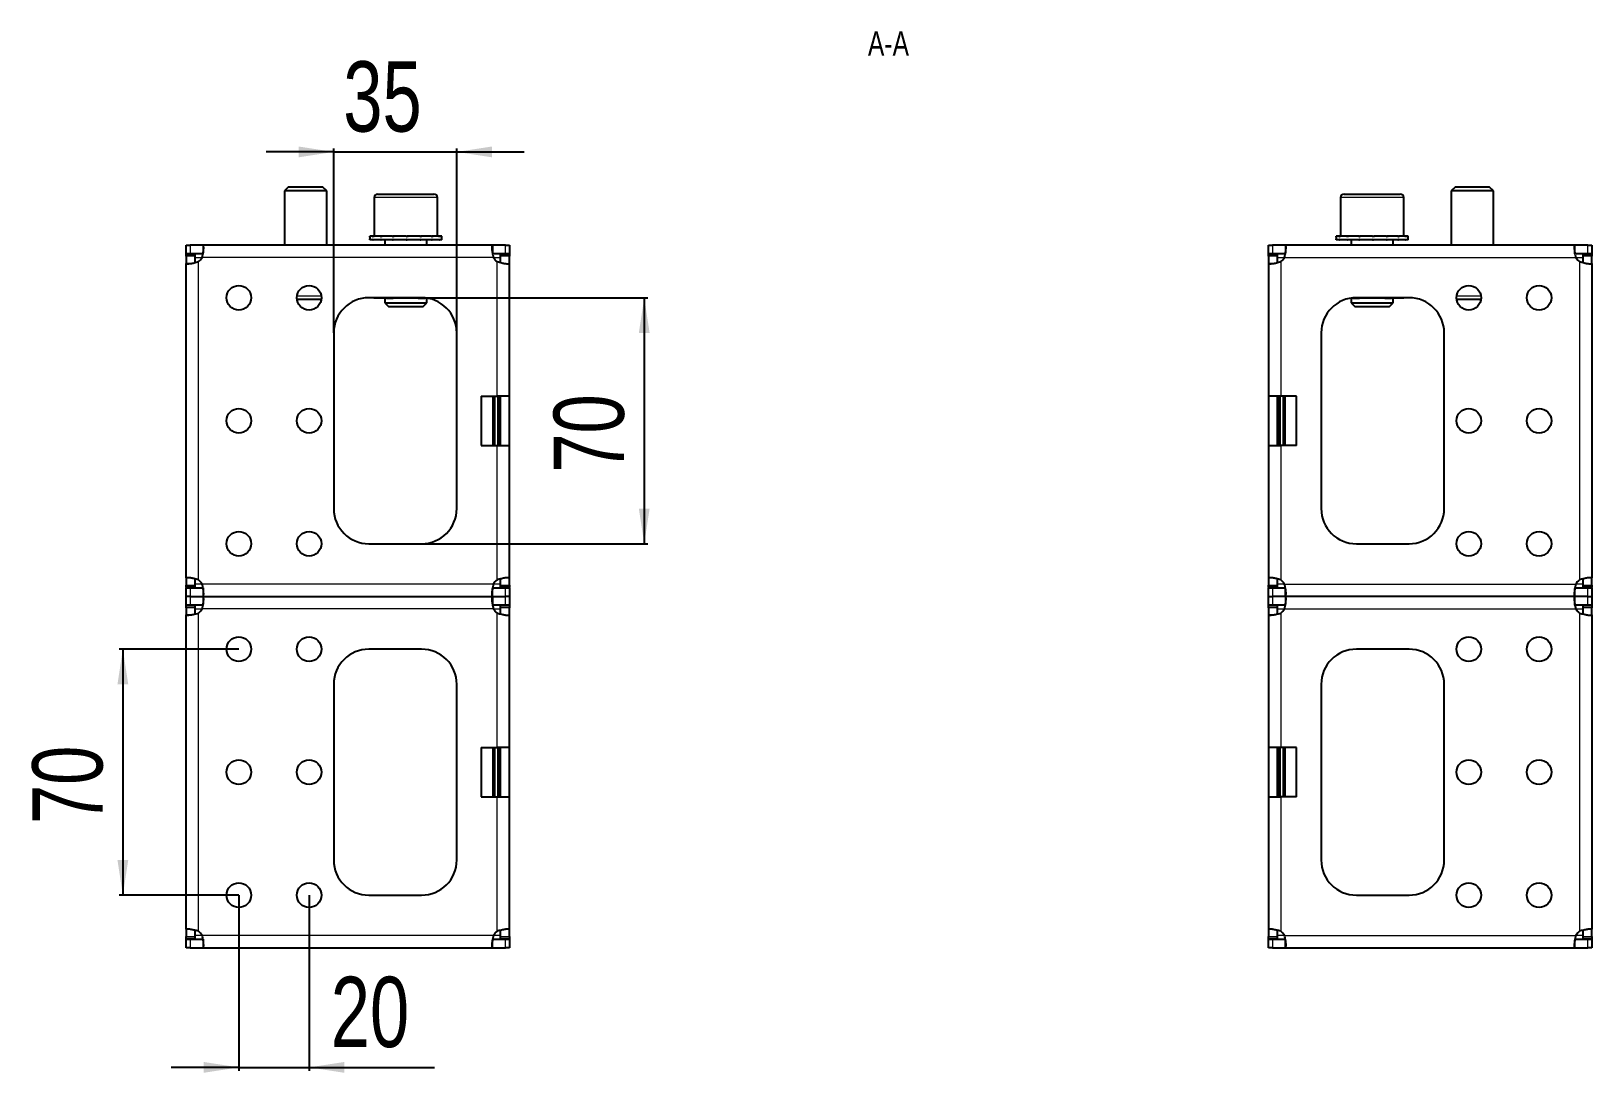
# Model space of a CAD drawing. Header units: millimetres. Extents: x 0 to 1412, y -157 to 592.
# Drawn here: x 967.6 to 1411.7, y 253.8 to 550.2 of the extents above; entities that cross this region are included whole.
import ezdxf

# ---------------------------------------------------------------- set-up
doc = ezdxf.new("R2010")
doc.units = ezdxf.units.MM
doc.layers.add('FORMAT', color=7, linetype='Continuous')
doc.styles.add('SLDTEXTSTYLE0', font='TXT', dxfattribs={"width": 0.75})
doc.dimstyles.new('SLDDIMSTYLE0', dxfattribs={"dimtxt": 20, "dimasz": 10, "dimexe": 0, "dimexo": 0.0625, "dimgap": 5, "dimtad": 2, "dimdec": 1, "dimrnd": 1e-09, "dimzin": 12, "dimdsep": 46, "dimtxsty": 'SLDTEXTSTYLE0', "dimsah": 1, "dimcen": 0.09, "dimadec": 0, "dimazin": 3, "dimtfac": 1, "dimtofl": 0, "dimtmove": 0, "dimatfit": 3, "dimfxl": 0, "dimfrac": 2, "dimtolj": 1, "dimtzin": 12, "dimarcsym": 0})
doc.dimstyles.new('SLDDIMSTYLE1', dxfattribs={"dimtxt": 20, "dimasz": 10, "dimexe": 0, "dimexo": 0.0625, "dimgap": 5, "dimtad": 2, "dimdec": 1, "dimrnd": 1e-09, "dimzin": 12, "dimdsep": 46, "dimtxsty": 'SLDTEXTSTYLE0', "dimsah": 1, "dimcen": 0.09, "dimadec": 0, "dimazin": 3, "dimtfac": 1, "dimtmove": 0, "dimatfit": 0, "dimfxl": 0, "dimfrac": 2, "dimtolj": 1, "dimtzin": 12, "dimarcsym": 0})

# ---------------------------------------------------------------- blocks, each defined once
blk = doc.blocks.new('_D_7')
at = {"layer": 'FORMAT'}
for p, q in [((1078.74, 474.39), (1143.09, 474.39)), ((1142.09, 474.39), (1142.09, 404.39)), ((1078.74, 404.39), (1143.09, 404.39))]:
    blk.add_line(p, q, dxfattribs=at)
for points in [[(1142.09, 474.39), (1140.55, 464.39), (1143.62, 464.39)], [(1142.09, 404.39), (1143.62, 414.39), (1140.55, 414.39)]]:
    blk.add_solid(points, dxfattribs=at)
at = {"layer": 'FORMAT', "insert": (1116.3, 424.61), "char_height": 20, "attachment_point": 1, "rotation": 90, "style": 'SLDTEXTSTYLE0'}
blk.add_mtext('70', dxfattribs=at)
blk = doc.blocks.new('_D_8')
at = {"layer": 'FORMAT'}
for p, q in [((1053.73, 515.89), (1034.5, 515.89)), ((1053.73, 464.4), (1053.73, 516.89)), ((1053.73, 515.89), (1088.73, 515.89)), ((1088.73, 464.4), (1088.73, 516.89)), ((1088.73, 515.89), (1107.96, 515.89))]:
    blk.add_line(p, q, dxfattribs=at)
for points in [[(1053.73, 515.89), (1043.73, 517.43), (1043.73, 514.35)], [(1088.73, 515.89), (1098.73, 514.35), (1098.73, 517.43)]]:
    blk.add_solid(points, dxfattribs=at)
at = {"layer": 'FORMAT', "insert": (1056.45, 541.67), "char_height": 20, "attachment_point": 1, "style": 'SLDTEXTSTYLE0'}
blk.add_mtext('35', dxfattribs=at)
blk = doc.blocks.new('_D_9')
at = {"layer": 'FORMAT'}
for p, q in [((1026.73, 304.38), (1026.73, 254.38)), ((1046.73, 304.38), (1046.73, 254.38)), ((1026.73, 255.38), (1007.5, 255.38)), ((1026.73, 255.38), (1046.73, 255.38)), ((1046.73, 255.38), (1082.45, 255.38))]:
    blk.add_line(p, q, dxfattribs=at)
for points in [[(1026.73, 255.38), (1016.73, 256.92), (1016.73, 253.85)], [(1046.73, 255.38), (1056.73, 253.85), (1056.73, 256.92)]]:
    blk.add_solid(points, dxfattribs=at)
at = {"layer": 'FORMAT', "insert": (1052.89, 281.17), "char_height": 20, "attachment_point": 1, "style": 'SLDTEXTSTYLE0'}
blk.add_mtext('20', dxfattribs=at)
blk = doc.blocks.new('_D_10')
at = {"layer": 'FORMAT'}
for p, q in [((1026.72, 374.39), (992.72, 374.39)), ((993.72, 374.39), (993.72, 304.39)), ((1026.72, 304.39), (992.72, 304.39))]:
    blk.add_line(p, q, dxfattribs=at)
for points in [[(993.72, 374.39), (992.19, 364.39), (995.26, 364.39)], [(993.72, 304.39), (995.26, 314.39), (992.19, 314.39)]]:
    blk.add_solid(points, dxfattribs=at)
at = {"layer": 'FORMAT', "insert": (967.94, 324.61), "char_height": 20, "attachment_point": 1, "rotation": 90, "style": 'SLDTEXTSTYLE0'}
blk.add_mtext('70', dxfattribs=at)

msp = doc.modelspace()

# ---------------------------------------------------------------- linework, layer by layer
at = {"color": 7, "linetype": 'Continuous', "lineweight": 25}
for p, q in [((1040.81, 505.89), (1039.73, 504.82)), ((1039.73, 504.82), (1039.73, 489.39)), ((1051.73, 504.82), (1039.73, 504.82)), ((1050.66, 505.89), (1040.81, 505.89)), ((1051.73, 504.82), (1050.66, 505.89)), ((1051.73, 489.39), (1051.73, 504.82)), ((1065.23, 502.89), (1065.23, 491.89)), ((1066.23, 503.89), (1074.05, 503.89)), ((1074.05, 503.89), (1082.23, 503.89)), ((1083.23, 491.89), (1083.23, 502.89)), ((1340.23, 502.89), (1340.23, 491.89)), ((1341.23, 503.89), (1348.76, 503.89)), ((1348.76, 503.89), (1357.23, 503.89)), ((1358.23, 491.89), (1358.23, 502.89)), ((1372.81, 505.89), (1371.73, 504.82)), ((1371.73, 504.82), (1371.73, 489.39)), ((1383.73, 504.82), (1371.73, 504.82)), ((1382.66, 505.89), (1372.81, 505.89)), ((1383.73, 504.82), (1382.66, 505.89)), ((1383.73, 489.39), (1383.73, 504.82)), ((1011.73, 486.89), (1011.73, 489.39)), ((1011.73, 489.39), (1012.84, 489.39)), ((1016.56, 489.39), (1012.84, 489.39)), ((1098.9, 489.39), (1016.56, 489.39)), ((1016.56, 489.39), (1016.56, 487.18)), ((1063.98, 491.89), (1063.98, 490.89)), ((1063.98, 491.89), (1063.99, 491.89)), ((1063.98, 490.89), (1063.99, 490.89)), ((1063.99, 491.89), (1063.99, 491.64)), ((1064.82, 491.89), (1063.99, 491.89)), ((1063.99, 490.89), (1063.99, 491.14)), ((1064.82, 490.89), (1063.99, 490.89)), ((1064.82, 491.89), (1064.92, 491.89)), ((1064.82, 490.89), (1064.92, 490.89)), ((1064.92, 491.89), (1064.92, 491.64)), ((1067.09, 491.89), (1064.92, 491.89)), ((1064.92, 490.89), (1064.92, 491.14)), ((1067.09, 490.89), (1064.92, 490.89)), ((1067.09, 491.89), (1067.27, 491.89)), ((1067.09, 490.89), (1067.27, 490.89)), ((1067.27, 491.89), (1067.27, 491.64)), ((1070.44, 491.89), (1067.27, 491.89)), ((1067.27, 490.89), (1067.27, 491.14)), ((1070.44, 490.89), (1067.27, 490.89)), ((1068.23, 490.89), (1068.23, 489.39)), ((1070.44, 491.89), (1070.68, 491.89)), ((1070.44, 490.89), (1070.68, 490.89)), ((1070.68, 491.89), (1070.68, 491.64)), ((1074.38, 491.89), (1070.68, 491.89)), ((1070.68, 490.89), (1070.68, 491.14)), ((1074.38, 490.89), (1070.68, 490.89)), ((1074.38, 491.89), (1074.45, 491.89)), ((1074.38, 490.89), (1074.53, 490.89)), ((1074.53, 490.89), (1074.63, 490.89)), ((1074.58, 491.89), (1074.63, 491.89)), ((1074.63, 491.89), (1074.63, 491.64)), ((1078.29, 491.89), (1074.63, 491.89)), ((1074.63, 490.89), (1074.63, 491.14)), ((1078.29, 490.89), (1074.63, 490.89)), ((1078.29, 491.89), (1078.52, 491.89)), ((1078.29, 490.89), (1078.52, 490.89)), ((1078.52, 491.89), (1078.52, 491.64)), ((1081.58, 491.89), (1078.52, 491.89)), ((1078.52, 490.89), (1078.52, 491.14)), ((1081.58, 490.89), (1078.52, 490.89)), ((1080.23, 489.39), (1080.23, 490.89)), ((1081.58, 491.89), (1081.75, 491.89)), ((1081.58, 490.89), (1081.75, 490.89)), ((1081.75, 491.89), (1081.75, 491.64)), ((1083.75, 491.89), (1081.75, 491.89)), ((1081.75, 490.89), (1081.75, 491.14)), ((1083.75, 490.89), (1081.75, 490.89)), ((1083.75, 491.89), (1083.84, 491.89)), ((1083.75, 490.89), (1083.84, 490.89)), ((1083.84, 491.89), (1083.84, 491.64)), ((1084.48, 491.89), (1083.84, 491.89)), ((1083.84, 490.89), (1083.84, 491.14)), ((1084.48, 490.89), (1083.84, 490.89)), ((1084.48, 490.89), (1084.48, 491.89)), ((1098.9, 489.39), (1098.9, 486.89)), ((1102.62, 489.39), (1098.9, 489.39)), ((1102.62, 489.39), (1103.73, 489.39)), ((1103.73, 489.39), (1103.73, 486.89)), ((1319.73, 486.89), (1319.73, 489.39)), ((1319.73, 489.39), (1320.84, 489.39)), ((1324.56, 489.39), (1320.84, 489.39)), ((1324.56, 489.39), (1324.56, 487.18)), ((1406.9, 489.39), (1324.56, 489.39)), ((1338.98, 491.89), (1338.98, 490.89)), ((1338.98, 491.89), (1338.99, 491.89)), ((1338.98, 490.89), (1338.99, 490.89)), ((1338.99, 491.89), (1338.99, 491.64)), ((1339.82, 491.89), (1338.99, 491.89)), ((1338.99, 490.89), (1338.99, 491.14)), ((1339.82, 490.89), (1338.99, 490.89)), ((1339.82, 491.89), (1339.92, 491.89)), ((1339.82, 490.89), (1339.92, 490.89)), ((1339.92, 491.89), (1339.92, 491.64)), ((1342.08, 491.89), (1339.92, 491.89)), ((1339.92, 490.89), (1339.92, 491.14)), ((1342.08, 490.89), (1339.92, 490.89)), ((1342.08, 491.89), (1342.26, 491.89)), ((1342.08, 490.89), (1342.26, 490.89)), ((1342.26, 491.89), (1342.26, 491.64)), ((1345.44, 491.89), (1342.26, 491.89)), ((1342.26, 490.89), (1342.26, 491.14)), ((1345.44, 490.89), (1342.26, 490.89)), ((1343.23, 490.89), (1343.23, 489.39)), ((1345.44, 491.89), (1345.67, 491.89)), ((1345.44, 490.89), (1345.67, 490.89)), ((1345.67, 491.89), (1345.67, 491.64)), ((1349.37, 491.89), (1345.67, 491.89)), ((1345.67, 490.89), (1345.67, 491.14)), ((1349.37, 490.89), (1345.67, 490.89)), ((1349.37, 491.89), (1349.45, 491.89)), ((1349.37, 490.89), (1349.52, 490.89)), ((1349.52, 490.89), (1349.62, 490.89)), ((1349.57, 491.89), (1349.62, 491.89)), ((1349.62, 491.89), (1349.62, 491.64)), ((1353.28, 491.89), (1349.62, 491.89)), ((1349.62, 490.89), (1349.62, 491.14)), ((1353.28, 490.89), (1349.62, 490.89)), ((1353.28, 491.89), (1353.51, 491.89)), ((1353.28, 490.89), (1353.51, 490.89)), ((1353.51, 491.89), (1353.51, 491.64)), ((1356.58, 491.89), (1353.51, 491.89)), ((1353.51, 490.89), (1353.51, 491.14)), ((1356.58, 490.89), (1353.51, 490.89)), ((1355.23, 489.39), (1355.23, 490.89)), ((1356.58, 491.89), (1356.75, 491.89)), ((1356.58, 490.89), (1356.75, 490.89)), ((1356.75, 491.89), (1356.75, 491.64)), ((1358.75, 491.89), (1356.75, 491.89)), ((1356.75, 490.89), (1356.75, 491.14)), ((1358.75, 490.89), (1356.75, 490.89)), ((1358.75, 491.89), (1358.84, 491.89)), ((1358.75, 490.89), (1358.84, 490.89)), ((1358.84, 491.89), (1358.84, 491.64)), ((1359.48, 491.89), (1358.84, 491.89)), ((1358.84, 490.89), (1358.84, 491.14)), ((1359.48, 490.89), (1358.84, 490.89)), ((1359.48, 490.89), (1359.48, 491.89)), ((1406.9, 486.89), (1406.9, 489.39)), ((1410.62, 489.39), (1406.9, 489.39)), ((1410.62, 489.39), (1411.73, 489.39)), ((1411.73, 489.39), (1411.73, 486.89)), ((1012.84, 486.89), (1011.73, 486.89)), ((1011.73, 486.89), (1011.73, 486.79)), ((1011.73, 486.79), (1014.23, 486.79)), ((1011.73, 486.18), (1011.73, 486.79)), ((1011.73, 486.18), (1011.73, 484.12)), ((1011.73, 394.67), (1011.73, 484.12)), ((1011.73, 484.12), (1012.82, 484.12)), ((1016.56, 486.89), (1012.84, 486.89)), ((1014.23, 486.79), (1014.23, 486.18)), ((1014.23, 486.18), (1014.23, 484.36)), ((1102.62, 486.89), (1098.9, 486.89)), ((1101.23, 486.79), (1103.73, 486.79)), ((1101.23, 486.18), (1101.23, 486.79)), ((1101.23, 484.34), (1101.23, 486.18)), ((1103.73, 486.89), (1102.62, 486.89)), ((1103.73, 486.79), (1103.73, 486.89)), ((1103.73, 486.79), (1103.73, 486.18)), ((1103.73, 484.12), (1103.73, 486.18)), ((1103.73, 446.39), (1103.73, 484.12)), ((1320.84, 486.89), (1319.73, 486.89)), ((1319.73, 486.89), (1319.73, 486.79)), ((1319.73, 486.79), (1322.23, 486.79)), ((1319.73, 486.18), (1319.73, 486.79)), ((1319.73, 486.18), (1319.73, 484.12)), ((1319.73, 484.12), (1320.82, 484.12)), ((1319.73, 484.12), (1319.73, 446.39)), ((1324.56, 486.89), (1320.84, 486.89)), ((1322.23, 486.79), (1322.23, 486.18)), ((1322.23, 486.18), (1322.23, 484.36)), ((1410.62, 486.89), (1406.9, 486.89)), ((1409.23, 486.79), (1411.73, 486.79)), ((1409.23, 486.18), (1409.23, 486.79)), ((1409.23, 484.34), (1409.23, 486.18)), ((1411.73, 486.89), (1410.62, 486.89)), ((1411.73, 486.79), (1411.73, 486.89)), ((1411.73, 486.79), (1411.73, 486.18)), ((1411.73, 484.12), (1411.73, 486.18)), ((1411.73, 484.12), (1411.73, 394.67)), ((1050.19, 473.89), (1043.27, 473.89)), ((1078.73, 474.39), (1063.73, 474.39)), ((1065.4, 474.29), (1065.38, 474.29)), ((1065.4, 474.29), (1065.4, 474.29)), ((1065.5, 474.29), (1065.4, 474.29)), ((1065.5, 474.39), (1065.5, 474.29)), ((1068.76, 474.29), (1065.5, 474.29)), ((1068.23, 474.29), (1068.23, 472.97)), ((1068.23, 472.97), (1069.31, 471.89)), ((1068.23, 472.97), (1074.09, 472.97)), ((1068.76, 474.29), (1070.66, 474.29)), ((1069.31, 471.89), (1074.12, 471.89)), ((1071.21, 474.29), (1070.66, 474.29)), ((1077.25, 474.29), (1071.21, 474.29)), ((1074.09, 472.97), (1080.23, 472.97)), ((1074.12, 471.89), (1079.16, 471.89)), ((1077.8, 474.29), (1077.25, 474.29)), ((1077.8, 474.29), (1079.7, 474.29)), ((1079.16, 471.89), (1080.23, 472.97)), ((1080.14, 474.29), (1079.7, 474.29)), ((1080.23, 472.97), (1080.23, 474.28)), ((1343.23, 474.28), (1343.23, 472.97)), ((1343.23, 472.97), (1344.31, 471.89)), ((1343.23, 472.97), (1348.88, 472.97)), ((1343.76, 474.29), (1343.32, 474.29)), ((1343.76, 474.29), (1345.66, 474.29)), ((1344.31, 471.89), (1348.94, 471.89)), ((1359.73, 474.39), (1344.73, 474.39)), ((1346.21, 474.29), (1345.66, 474.29)), ((1352.25, 474.29), (1346.21, 474.29)), ((1348.88, 472.97), (1355.23, 472.97)), ((1348.94, 471.89), (1354.16, 471.89)), ((1352.8, 474.29), (1352.25, 474.29)), ((1352.8, 474.29), (1354.7, 474.29)), ((1354.16, 471.89), (1355.23, 472.97)), ((1357.96, 474.29), (1354.7, 474.29)), ((1355.23, 472.97), (1355.23, 474.29)), ((1357.96, 474.29), (1357.96, 474.39)), ((1358.06, 474.29), (1357.96, 474.29)), ((1358.08, 474.29), (1358.06, 474.29)), ((1358.06, 474.29), (1358.06, 474.29)), ((1380.19, 473.89), (1373.27, 473.89)), ((1053.73, 464.39), (1053.73, 414.39)), ((1088.73, 414.39), (1088.73, 464.39)), ((1334.73, 464.39), (1334.73, 414.39)), ((1369.73, 414.39), (1369.73, 464.39)), ((1095.73, 446.39), (1100.23, 446.39)), ((1095.73, 446.39), (1095.73, 432.39)), ((1103.73, 446.39), (1100.23, 446.39)), ((1101.23, 432.39), (1101.23, 446.39)), ((1103.73, 432.39), (1103.73, 446.39)), ((1323.23, 446.39), (1319.73, 446.39)), ((1319.73, 446.39), (1319.73, 432.39)), ((1322.23, 446.39), (1322.23, 432.39)), ((1327.73, 446.39), (1323.23, 446.39)), ((1327.73, 432.39), (1327.73, 446.39)), ((1095.73, 432.39), (1100.23, 432.39)), ((1100.23, 432.39), (1103.73, 432.39)), ((1103.73, 394.67), (1103.73, 432.39)), ((1319.73, 432.39), (1323.23, 432.39)), ((1319.73, 432.39), (1319.73, 394.67)), ((1327.73, 432.39), (1323.23, 432.39)), ((1063.73, 404.39), (1078.73, 404.39)), ((1344.73, 404.39), (1359.73, 404.39)), ((1011.73, 394.67), (1011.73, 392.6)), ((1011.73, 391.99), (1011.73, 392.6)), ((1014.23, 391.99), (1011.73, 391.99)), ((1011.73, 391.99), (1011.73, 391.89)), ((1011.73, 389.39), (1011.73, 391.89)), ((1011.73, 391.89), (1012.84, 391.89)), ((1012.84, 391.89), (1016.56, 391.89)), ((1014.23, 394.44), (1014.23, 392.6)), ((1014.23, 392.6), (1014.23, 391.99)), ((1016.56, 391.89), (1016.56, 389.39)), ((1098.9, 391.89), (1102.62, 391.89)), ((1098.9, 389.39), (1098.9, 391.61)), ((1101.23, 392.6), (1101.23, 394.42)), ((1101.23, 391.99), (1101.23, 392.6)), ((1103.73, 391.99), (1101.23, 391.99)), ((1102.62, 391.89), (1103.73, 391.89)), ((1103.73, 394.67), (1102.64, 394.67)), ((1103.73, 392.6), (1103.73, 394.67)), ((1103.73, 392.6), (1103.73, 391.99)), ((1103.73, 391.89), (1103.73, 391.99)), ((1103.73, 391.89), (1103.73, 389.39)), ((1319.73, 394.67), (1319.73, 392.6)), ((1319.73, 391.99), (1319.73, 392.6)), ((1322.23, 391.99), (1319.73, 391.99)), ((1319.73, 391.99), (1319.73, 391.89)), ((1319.73, 389.39), (1319.73, 391.89)), ((1319.73, 391.89), (1320.84, 391.89)), ((1320.84, 391.89), (1324.56, 391.89)), ((1322.23, 394.44), (1322.23, 392.6)), ((1322.23, 392.6), (1322.23, 391.99)), ((1324.56, 389.39), (1324.56, 391.89)), ((1406.9, 391.89), (1410.62, 391.89)), ((1406.9, 389.39), (1406.9, 391.61)), ((1409.23, 392.6), (1409.23, 394.42)), ((1409.23, 391.99), (1409.23, 392.6)), ((1411.73, 391.99), (1409.23, 391.99)), ((1410.62, 391.89), (1411.73, 391.89)), ((1411.73, 394.67), (1410.64, 394.67)), ((1411.73, 392.6), (1411.73, 394.67)), ((1411.73, 392.6), (1411.73, 391.99)), ((1411.73, 391.89), (1411.73, 391.99)), ((1411.73, 391.89), (1411.73, 389.39)), ((1012.84, 389.39), (1011.73, 389.39)), ((1011.73, 386.89), (1011.73, 389.39)), ((1012.84, 386.89), (1011.73, 386.89)), ((1011.73, 386.89), (1011.73, 386.79)), ((1011.73, 386.79), (1014.23, 386.79)), ((1011.73, 386.18), (1011.73, 386.79)), ((1012.84, 389.39), (1016.56, 389.39)), ((1016.56, 386.89), (1012.84, 386.89)), ((1014.23, 386.79), (1014.23, 386.18)), ((1016.56, 389.39), (1098.9, 389.39)), ((1016.56, 389.39), (1016.56, 387.18)), ((1098.9, 389.39), (1102.62, 389.39)), ((1098.9, 389.39), (1098.9, 386.89)), ((1102.62, 386.89), (1098.9, 386.89)), ((1101.23, 386.79), (1103.73, 386.79)), ((1101.23, 386.18), (1101.23, 386.79)), ((1103.73, 389.39), (1102.62, 389.39)), ((1103.73, 386.89), (1102.62, 386.89)), ((1103.73, 389.39), (1103.73, 386.89)), ((1103.73, 386.79), (1103.73, 386.89)), ((1103.73, 386.79), (1103.73, 386.18)), ((1319.73, 386.89), (1319.73, 389.39)), ((1319.73, 389.39), (1320.84, 389.39)), ((1320.84, 386.89), (1319.73, 386.89)), ((1319.73, 386.89), (1319.73, 386.79)), ((1319.73, 386.79), (1322.23, 386.79)), ((1319.73, 386.18), (1319.73, 386.79)), ((1324.56, 389.39), (1320.84, 389.39)), ((1324.56, 386.89), (1320.84, 386.89)), ((1322.23, 386.79), (1322.23, 386.18)), ((1324.56, 389.39), (1324.56, 387.18)), ((1406.9, 389.39), (1324.56, 389.39)), ((1406.9, 386.89), (1406.9, 389.39)), ((1410.62, 389.39), (1406.9, 389.39)), ((1410.62, 386.89), (1406.9, 386.89)), ((1409.23, 386.79), (1411.73, 386.79)), ((1409.23, 386.18), (1409.23, 386.79)), ((1410.62, 389.39), (1411.73, 389.39)), ((1411.73, 386.89), (1410.62, 386.89)), ((1411.73, 389.39), (1411.73, 386.89)), ((1411.73, 386.79), (1411.73, 386.89)), ((1411.73, 386.79), (1411.73, 386.18)), ((1011.73, 386.18), (1011.73, 384.12)), ((1011.73, 294.67), (1011.73, 384.12)), ((1011.73, 384.12), (1012.82, 384.12)), ((1014.23, 386.18), (1014.23, 384.36)), ((1101.23, 384.34), (1101.23, 386.18)), ((1103.73, 384.12), (1103.73, 386.18)), ((1103.73, 346.39), (1103.73, 384.12)), ((1319.73, 386.18), (1319.73, 384.12)), ((1319.73, 384.12), (1320.82, 384.12)), ((1319.73, 384.12), (1319.73, 346.39)), ((1322.23, 386.18), (1322.23, 384.36)), ((1409.23, 384.34), (1409.23, 386.18)), ((1411.73, 384.12), (1411.73, 386.18)), ((1411.73, 384.12), (1411.73, 294.67)), ((1078.73, 374.39), (1063.73, 374.39)), ((1359.73, 374.39), (1344.73, 374.39)), ((1053.73, 364.39), (1053.73, 314.39)), ((1088.73, 314.39), (1088.73, 364.39)), ((1334.73, 364.39), (1334.73, 314.39)), ((1369.73, 314.39), (1369.73, 364.39)), ((1095.73, 346.39), (1100.23, 346.39)), ((1095.73, 346.39), (1095.73, 332.39)), ((1103.73, 346.39), (1100.23, 346.39)), ((1101.23, 332.39), (1101.23, 346.39)), ((1103.73, 332.39), (1103.73, 346.39)), ((1323.23, 346.39), (1319.73, 346.39)), ((1319.73, 346.39), (1319.73, 332.39)), ((1322.23, 346.39), (1322.23, 332.39)), ((1327.73, 346.39), (1323.23, 346.39)), ((1327.73, 332.39), (1327.73, 346.39)), ((1095.73, 332.39), (1100.23, 332.39)), ((1100.23, 332.39), (1103.73, 332.39)), ((1103.73, 294.67), (1103.73, 332.39)), ((1319.73, 332.39), (1323.23, 332.39)), ((1319.73, 332.39), (1319.73, 294.67)), ((1327.73, 332.39), (1323.23, 332.39)), ((1063.73, 304.39), (1078.73, 304.39)), ((1344.73, 304.39), (1359.73, 304.39)), ((1011.73, 294.67), (1011.73, 292.6)), ((1014.23, 294.44), (1014.23, 292.6)), ((1101.23, 292.6), (1101.23, 294.42)), ((1103.73, 294.67), (1102.64, 294.67)), ((1103.73, 292.6), (1103.73, 294.67)), ((1319.73, 294.67), (1319.73, 292.6)), ((1322.23, 294.44), (1322.23, 292.6)), ((1409.23, 292.6), (1409.23, 294.42)), ((1411.73, 294.67), (1410.64, 294.67)), ((1411.73, 292.6), (1411.73, 294.67)), ((1011.73, 291.99), (1011.73, 292.6)), ((1014.23, 291.99), (1011.73, 291.99)), ((1011.73, 291.99), (1011.73, 291.89)), ((1011.73, 289.39), (1011.73, 291.89)), ((1011.73, 291.89), (1012.84, 291.89)), ((1012.84, 289.39), (1011.73, 289.39)), ((1012.84, 291.89), (1016.56, 291.89)), ((1012.84, 289.39), (1016.56, 289.39)), ((1014.23, 292.6), (1014.23, 291.99)), ((1016.56, 291.89), (1016.56, 289.39)), ((1016.56, 289.39), (1098.9, 289.39)), ((1098.9, 291.89), (1102.62, 291.89)), ((1098.9, 289.39), (1098.9, 291.61)), ((1098.9, 289.39), (1102.62, 289.39)), ((1101.23, 291.99), (1101.23, 292.6)), ((1103.73, 291.99), (1101.23, 291.99)), ((1102.62, 291.89), (1103.73, 291.89)), ((1103.73, 289.39), (1102.62, 289.39)), ((1103.73, 292.6), (1103.73, 291.99)), ((1103.73, 291.89), (1103.73, 291.99)), ((1103.73, 291.89), (1103.73, 289.39)), ((1319.73, 291.99), (1319.73, 292.6)), ((1322.23, 291.99), (1319.73, 291.99)), ((1319.73, 291.99), (1319.73, 291.89)), ((1319.73, 289.39), (1319.73, 291.89)), ((1319.73, 291.89), (1320.84, 291.89)), ((1320.84, 289.39), (1319.73, 289.39)), ((1320.84, 291.89), (1324.56, 291.89)), ((1320.84, 289.39), (1324.56, 289.39)), ((1322.23, 292.6), (1322.23, 291.99)), ((1324.56, 289.39), (1324.56, 291.89)), ((1324.56, 289.39), (1406.9, 289.39)), ((1406.9, 291.89), (1410.62, 291.89)), ((1406.9, 289.39), (1406.9, 291.61)), ((1406.9, 289.39), (1410.62, 289.39)), ((1409.23, 291.99), (1409.23, 292.6)), ((1411.73, 291.99), (1409.23, 291.99)), ((1410.62, 291.89), (1411.73, 291.89)), ((1411.73, 289.39), (1410.62, 289.39)), ((1411.73, 292.6), (1411.73, 291.99)), ((1411.73, 291.89), (1411.73, 291.99)), ((1411.73, 291.89), (1411.73, 289.39))]:
    msp.add_line(p, q, dxfattribs=at)
at = {"color": 8, "linetype": 'Continuous', "lineweight": 18}
for p, q in [((1074.02, 502.89), (1065.23, 502.89)), ((1083.23, 502.89), (1074.02, 502.89)), ((1348.7, 502.89), (1340.23, 502.89)), ((1358.23, 502.89), (1348.7, 502.89)), ((1012.84, 489.39), (1012.84, 486.89)), ((1102.62, 486.89), (1102.62, 489.39)), ((1320.84, 489.39), (1320.84, 486.89)), ((1410.62, 486.89), (1410.62, 489.39)), ((1014.23, 486.18), (1011.73, 486.18)), ((1014.23, 485.89), (1016.32, 485.89)), ((1015.23, 394.11), (1015.23, 484.67)), ((1099.14, 485.89), (1016.32, 485.89)), ((1099.14, 485.89), (1101.23, 485.89)), ((1100.23, 446.39), (1100.23, 484.67)), ((1103.73, 486.18), (1101.23, 486.18)), ((1322.23, 486.18), (1319.73, 486.18)), ((1322.23, 485.89), (1324.32, 485.89)), ((1323.23, 484.67), (1323.23, 446.39)), ((1324.32, 485.89), (1407.14, 485.89)), ((1407.14, 485.89), (1409.23, 485.89)), ((1408.23, 484.67), (1408.23, 394.11)), ((1411.73, 486.18), (1409.23, 486.18)), ((1043.27, 474.89), (1050.19, 474.89)), ((1070.66, 474.39), (1070.66, 474.29)), ((1071.21, 474.39), (1071.21, 474.29)), ((1077.25, 474.39), (1077.25, 474.29)), ((1077.8, 474.39), (1077.8, 474.29)), ((1345.66, 474.39), (1345.66, 474.29)), ((1346.21, 474.39), (1346.21, 474.29)), ((1352.25, 474.39), (1352.25, 474.29)), ((1352.8, 474.39), (1352.8, 474.29)), ((1373.27, 474.89), (1380.19, 474.89)), ((1099.03, 432.39), (1099.03, 446.39)), ((1099.23, 446.39), (1099.23, 432.39)), ((1099.34, 432.39), (1099.34, 446.39)), ((1099.54, 446.39), (1099.54, 432.39)), ((1100.42, 432.39), (1100.42, 446.39)), ((1100.62, 446.39), (1100.62, 432.39)), ((1100.73, 432.39), (1100.73, 446.39)), ((1100.93, 446.39), (1100.93, 432.39)), ((1322.53, 432.39), (1322.53, 446.39)), ((1322.73, 446.39), (1322.73, 432.39)), ((1322.84, 432.39), (1322.84, 446.39)), ((1323.04, 446.39), (1323.04, 432.39)), ((1323.92, 432.39), (1323.92, 446.39)), ((1324.12, 446.39), (1324.12, 432.39)), ((1324.23, 432.39), (1324.23, 446.39)), ((1324.43, 446.39), (1324.43, 432.39)), ((1100.23, 394.11), (1100.23, 432.39)), ((1323.23, 432.39), (1323.23, 394.11)), ((1011.73, 392.6), (1014.23, 392.6)), ((1012.84, 391.89), (1012.84, 389.39)), ((1016.32, 392.89), (1014.23, 392.89)), ((1099.14, 392.89), (1016.32, 392.89)), ((1101.23, 392.89), (1099.14, 392.89)), ((1101.23, 392.6), (1103.73, 392.6)), ((1102.62, 389.39), (1102.62, 391.89)), ((1319.73, 392.6), (1322.23, 392.6)), ((1320.84, 391.89), (1320.84, 389.39)), ((1324.32, 392.89), (1322.23, 392.89)), ((1324.32, 392.89), (1407.14, 392.89)), ((1409.23, 392.89), (1407.14, 392.89)), ((1409.23, 392.6), (1411.73, 392.6)), ((1410.62, 389.39), (1410.62, 391.89)), ((1012.84, 389.39), (1012.84, 386.89)), ((1102.62, 386.89), (1102.62, 389.39)), ((1320.84, 389.39), (1320.84, 386.89)), ((1410.62, 386.89), (1410.62, 389.39)), ((1014.23, 386.18), (1011.73, 386.18)), ((1014.23, 385.89), (1016.32, 385.89)), ((1015.23, 294.11), (1015.23, 384.67)), ((1099.14, 385.89), (1016.32, 385.89)), ((1099.14, 385.89), (1101.23, 385.89)), ((1100.23, 346.39), (1100.23, 384.67)), ((1103.73, 386.18), (1101.23, 386.18)), ((1322.23, 386.18), (1319.73, 386.18)), ((1322.23, 385.89), (1324.32, 385.89)), ((1323.23, 384.67), (1323.23, 346.39)), ((1324.32, 385.89), (1407.14, 385.89)), ((1407.14, 385.89), (1409.23, 385.89)), ((1408.23, 384.67), (1408.23, 294.11)), ((1411.73, 386.18), (1409.23, 386.18)), ((1099.03, 332.39), (1099.03, 346.39)), ((1099.23, 346.39), (1099.23, 332.39)), ((1099.34, 332.39), (1099.34, 346.39)), ((1099.54, 346.39), (1099.54, 332.39)), ((1100.42, 332.39), (1100.42, 346.39)), ((1100.62, 346.39), (1100.62, 332.39)), ((1100.73, 332.39), (1100.73, 346.39)), ((1100.93, 346.39), (1100.93, 332.39)), ((1322.53, 332.39), (1322.53, 346.39)), ((1322.73, 346.39), (1322.73, 332.39)), ((1322.84, 332.39), (1322.84, 346.39)), ((1323.04, 346.39), (1323.04, 332.39)), ((1323.92, 332.39), (1323.92, 346.39)), ((1324.12, 346.39), (1324.12, 332.39)), ((1324.23, 332.39), (1324.23, 346.39)), ((1324.43, 346.39), (1324.43, 332.39)), ((1100.23, 294.11), (1100.23, 332.39)), ((1323.23, 332.39), (1323.23, 294.11)), ((1011.73, 292.6), (1014.23, 292.6)), ((1012.84, 291.89), (1012.84, 289.39)), ((1016.32, 292.89), (1014.23, 292.89)), ((1099.14, 292.89), (1016.32, 292.89)), ((1101.23, 292.89), (1099.14, 292.89)), ((1101.23, 292.6), (1103.73, 292.6)), ((1102.62, 289.39), (1102.62, 291.89)), ((1319.73, 292.6), (1322.23, 292.6)), ((1320.84, 291.89), (1320.84, 289.39)), ((1324.32, 292.89), (1322.23, 292.89)), ((1324.32, 292.89), (1407.14, 292.89)), ((1409.23, 292.89), (1407.14, 292.89)), ((1409.23, 292.6), (1411.73, 292.6)), ((1410.62, 289.39), (1410.62, 291.89))]:
    msp.add_line(p, q, dxfattribs=at)
at = {"color": 7, "linetype": 'Continuous', "lineweight": 25}
for centre in [(1026.73, 474.39), (1046.73, 474.39), (1376.73, 474.39), (1396.73, 474.39), (1026.73, 439.39), (1046.73, 439.39), (1376.73, 439.39), (1396.73, 439.39), (1026.73, 404.39), (1046.73, 404.39), (1376.73, 404.39), (1396.73, 404.39), (1026.73, 374.39), (1046.73, 374.39), (1376.73, 374.39), (1396.73, 374.39), (1026.73, 339.39), (1046.73, 339.39), (1376.73, 339.39), (1396.73, 339.39), (1026.73, 304.39), (1046.73, 304.39), (1376.73, 304.39), (1396.73, 304.39)]:
    msp.add_circle(centre, 3.5, dxfattribs=at)
for centre, radius, start, end in [((1066.23, 502.89), 1, 90, 180), ((1082.23, 502.89), 1, 0, 90), ((1341.23, 502.89), 1, 90, 180), ((1357.23, 502.89), 1, 0, 90), ((1013.23, 487.54), 3.5, 304.8499, 331.8729), ((1102.23, 487.54), 3.5, 208.1271, 235.1501), ((1321.23, 487.54), 3.5, 304.8499, 331.8729), ((1410.23, 487.54), 3.5, 208.1271, 235.1501), ((1063.73, 464.39), 10, 90, 180), ((1078.73, 464.39), 10, 360, 90), ((1344.73, 464.39), 10, 90, 180), ((1359.73, 464.39), 10, 0, 90), ((1063.73, 414.39), 10, 180, 270), ((1078.73, 414.39), 10, 270, 0), ((1344.73, 414.39), 10, 180, 270), ((1359.73, 414.39), 10, 270, 0), ((1013.23, 391.24), 3.5, 28.1271, 55.1501), ((1102.23, 391.24), 3.5, 124.8499, 151.8729), ((1321.23, 391.24), 3.5, 28.1271, 55.1501), ((1410.23, 391.24), 3.5, 124.8499, 151.8729), ((1013.23, 387.54), 3.5, 304.8499, 331.8729), ((1102.23, 387.54), 3.5, 208.1271, 235.1501), ((1321.23, 387.54), 3.5, 304.8499, 331.8729), ((1410.23, 387.54), 3.5, 208.1271, 235.1501), ((1063.73, 364.39), 10, 90, 180), ((1078.73, 364.39), 10, 360, 90), ((1344.73, 364.39), 10, 90, 180), ((1359.73, 364.39), 10, 0, 90), ((1063.73, 314.39), 10, 180, 270), ((1078.73, 314.39), 10, 270, 0), ((1344.73, 314.39), 10, 180, 270), ((1359.73, 314.39), 10, 270, 0), ((1013.23, 291.24), 3.5, 28.1271, 55.1501), ((1102.23, 291.24), 3.5, 124.8499, 151.8729), ((1321.23, 291.24), 3.5, 28.1271, 55.1501), ((1410.23, 291.24), 3.5, 124.8499, 151.8729)]:
    msp.add_arc(centre, radius, start, end, dxfattribs=at)
for points, knots in [([(1016.32, 485.89), (1016.37, 486.15), (1016.47, 486.64), (1016.62, 487.46), (1016.72, 488.17), (1016.73, 488.74), (1016.71, 489.1), (1016.66, 489.34), (1016.6, 489.37), (1016.56, 489.39)], [0, 0, 0, 0, 0.144067, 0.271276, 0.474907, 0.597997, 0.726338, 0.860245, 1, 1, 1, 1]), ([(1063.99, 491.64), (1063.99, 491.68), (1063.98, 491.75), (1063.98, 491.83), (1063.98, 491.87), (1063.98, 491.89)], [0, 0, 0, 0, 0.499981, 0.749988, 1, 1, 1, 1]), ([(1063.98, 490.89), (1063.98, 490.91), (1063.98, 490.95), (1063.98, 491.04), (1063.99, 491.1), (1063.99, 491.14)], [0, 0, 0, 0, 0.25014, 0.50028, 1, 1, 1, 1]), ([(1064.92, 491.64), (1064.9, 491.68), (1064.88, 491.75), (1064.84, 491.83), (1064.83, 491.87), (1064.82, 491.89)], [0, 0, 0, 0, 0.499981, 0.749988, 1, 1, 1, 1]), ([(1064.82, 490.89), (1064.83, 490.91), (1064.84, 490.95), (1064.88, 491.04), (1064.9, 491.1), (1064.92, 491.14)], [0, 0, 0, 0, 0.25014, 0.50028, 1, 1, 1, 1]), ([(1067.27, 491.64), (1067.24, 491.68), (1067.19, 491.75), (1067.13, 491.83), (1067.1, 491.87), (1067.09, 491.89)], [0, 0, 0, 0, 0.499981, 0.749988, 1, 1, 1, 1]), ([(1067.09, 490.89), (1067.1, 490.91), (1067.13, 490.95), (1067.19, 491.04), (1067.24, 491.1), (1067.27, 491.14)], [0, 0, 0, 0, 0.25014, 0.50028, 1, 1, 1, 1]), ([(1070.68, 491.64), (1070.64, 491.68), (1070.58, 491.75), (1070.5, 491.83), (1070.46, 491.87), (1070.44, 491.89)], [0, 0, 0, 0, 0.4999808, 0.7499881, 1, 1, 1, 1]), ([(1070.44, 490.89), (1070.46, 490.91), (1070.5, 490.95), (1070.58, 491.04), (1070.64, 491.1), (1070.68, 491.14)], [0, 0, 0, 0, 0.25014, 0.50028, 1, 1, 1, 1]), ([(1074.63, 491.64), (1074.58, 491.68), (1074.52, 491.75), (1074.44, 491.83), (1074.4, 491.87), (1074.38, 491.89)], [0, 0, 0, 0, 0.499981, 0.749988, 1, 1, 1, 1]), ([(1074.38, 490.89), (1074.4, 490.91), (1074.44, 490.95), (1074.52, 491.04), (1074.58, 491.1), (1074.63, 491.14)], [0, 0, 0, 0, 0.25014, 0.50028, 1, 1, 1, 1]), ([(1074.63, 491.64), (1074.61, 491.71), (1074.58, 491.84), (1074.54, 491.88), (1074.53, 491.89)], [0, 0, 0, 0, 0.561794, 1, 1, 1, 1]), ([(1074.63, 491.14), (1074.61, 491.07), (1074.58, 490.94), (1074.54, 490.91), (1074.53, 490.89)], [0, 0, 0, 0, 0.5617942, 1, 1, 1, 1]), ([(1078.52, 491.64), (1078.48, 491.68), (1078.42, 491.75), (1078.34, 491.83), (1078.31, 491.87), (1078.29, 491.89)], [0, 0, 0, 0, 0.499981, 0.749988, 1, 1, 1, 1]), ([(1078.29, 490.89), (1078.31, 490.91), (1078.34, 490.95), (1078.42, 491.04), (1078.48, 491.1), (1078.52, 491.14)], [0, 0, 0, 0, 0.25014, 0.50028, 1, 1, 1, 1]), ([(1081.75, 491.64), (1081.72, 491.68), (1081.68, 491.75), (1081.62, 491.83), (1081.59, 491.87), (1081.58, 491.89)], [0, 0, 0, 0, 0.499981, 0.749988, 1, 1, 1, 1]), ([(1081.58, 490.89), (1081.59, 490.91), (1081.62, 490.95), (1081.68, 491.04), (1081.72, 491.1), (1081.75, 491.14)], [0, 0, 0, 0, 0.25014, 0.50028, 1, 1, 1, 1]), ([(1083.84, 491.64), (1083.83, 491.68), (1083.81, 491.75), (1083.78, 491.83), (1083.76, 491.87), (1083.75, 491.89)], [0, 0, 0, 0, 0.499981, 0.749988, 1, 1, 1, 1]), ([(1083.75, 490.89), (1083.76, 490.91), (1083.78, 490.95), (1083.81, 491.04), (1083.83, 491.1), (1083.84, 491.14)], [0, 0, 0, 0, 0.25014, 0.50028, 1, 1, 1, 1]), ([(1098.9, 489.39), (1098.87, 489.37), (1098.81, 489.33), (1098.74, 488.98), (1098.72, 488.31), (1098.86, 487.2), (1099.05, 486.34), (1099.14, 485.89)], [0, 0, 0, 0, 0.16069, 0.301312, 0.521951, 0.753573, 1, 1, 1, 1]), ([(1324.32, 485.89), (1324.37, 486.15), (1324.47, 486.64), (1324.62, 487.46), (1324.72, 488.17), (1324.73, 488.74), (1324.71, 489.1), (1324.66, 489.34), (1324.6, 489.37), (1324.56, 489.39)], [0, 0, 0, 0, 0.144067, 0.271276, 0.474907, 0.597997, 0.726338, 0.860245, 1, 1, 1, 1]), ([(1338.99, 491.64), (1338.99, 491.68), (1338.98, 491.75), (1338.98, 491.83), (1338.98, 491.87), (1338.98, 491.89)], [0, 0, 0, 0, 0.499981, 0.749988, 1, 1, 1, 1]), ([(1338.98, 490.89), (1338.98, 490.91), (1338.98, 490.95), (1338.98, 491.04), (1338.99, 491.1), (1338.99, 491.14)], [0, 0, 0, 0, 0.25014, 0.50028, 1, 1, 1, 1]), ([(1339.92, 491.64), (1339.9, 491.68), (1339.87, 491.75), (1339.84, 491.83), (1339.82, 491.87), (1339.82, 491.89)], [0, 0, 0, 0, 0.499981, 0.749988, 1, 1, 1, 1]), ([(1339.82, 490.89), (1339.82, 490.91), (1339.84, 490.95), (1339.87, 491.04), (1339.9, 491.1), (1339.92, 491.14)], [0, 0, 0, 0, 0.25014, 0.50028, 1, 1, 1, 1]), ([(1342.26, 491.64), (1342.23, 491.68), (1342.19, 491.75), (1342.13, 491.83), (1342.1, 491.87), (1342.08, 491.89)], [0, 0, 0, 0, 0.499981, 0.749988, 1, 1, 1, 1]), ([(1342.08, 490.89), (1342.1, 490.91), (1342.13, 490.95), (1342.19, 491.04), (1342.23, 491.1), (1342.26, 491.14)], [0, 0, 0, 0, 0.25014, 0.50028, 1, 1, 1, 1]), ([(1345.67, 491.64), (1345.63, 491.68), (1345.57, 491.75), (1345.5, 491.83), (1345.46, 491.87), (1345.44, 491.89)], [0, 0, 0, 0, 0.499981, 0.749988, 1, 1, 1, 1]), ([(1345.44, 490.89), (1345.46, 490.91), (1345.5, 490.95), (1345.57, 491.04), (1345.63, 491.1), (1345.67, 491.14)], [0, 0, 0, 0, 0.2501401, 0.5002802, 1, 1, 1, 1]), ([(1349.62, 491.64), (1349.58, 491.68), (1349.52, 491.75), (1349.43, 491.83), (1349.39, 491.87), (1349.37, 491.89)], [0, 0, 0, 0, 0.499981, 0.749988, 1, 1, 1, 1]), ([(1349.37, 490.89), (1349.39, 490.91), (1349.43, 490.95), (1349.52, 491.04), (1349.58, 491.1), (1349.62, 491.14)], [0, 0, 0, 0, 0.25014, 0.50028, 1, 1, 1, 1]), ([(1349.62, 491.64), (1349.6, 491.71), (1349.57, 491.84), (1349.54, 491.88), (1349.52, 491.89)], [0, 0, 0, 0, 0.561794, 1, 1, 1, 1]), ([(1349.62, 491.14), (1349.6, 491.07), (1349.57, 490.94), (1349.54, 490.91), (1349.52, 490.89)], [0, 0, 0, 0, 0.561794, 1, 1, 1, 1]), ([(1353.51, 491.64), (1353.47, 491.68), (1353.42, 491.75), (1353.34, 491.83), (1353.3, 491.87), (1353.28, 491.89)], [0, 0, 0, 0, 0.499981, 0.749988, 1, 1, 1, 1]), ([(1353.28, 490.89), (1353.3, 490.91), (1353.34, 490.95), (1353.42, 491.04), (1353.47, 491.1), (1353.51, 491.14)], [0, 0, 0, 0, 0.2501401, 0.5002802, 1, 1, 1, 1]), ([(1356.75, 491.64), (1356.72, 491.68), (1356.68, 491.75), (1356.62, 491.83), (1356.59, 491.87), (1356.58, 491.89)], [0, 0, 0, 0, 0.499981, 0.749988, 1, 1, 1, 1]), ([(1356.58, 490.89), (1356.59, 490.91), (1356.62, 490.95), (1356.68, 491.04), (1356.72, 491.1), (1356.75, 491.14)], [0, 0, 0, 0, 0.25014, 0.50028, 1, 1, 1, 1]), ([(1358.84, 491.64), (1358.83, 491.68), (1358.81, 491.75), (1358.78, 491.83), (1358.76, 491.87), (1358.75, 491.89)], [0, 0, 0, 0, 0.499981, 0.749988, 1, 1, 1, 1]), ([(1358.75, 490.89), (1358.76, 490.91), (1358.78, 490.95), (1358.81, 491.04), (1358.83, 491.1), (1358.84, 491.14)], [0, 0, 0, 0, 0.25014, 0.50028, 1, 1, 1, 1]), ([(1406.9, 489.39), (1406.87, 489.37), (1406.81, 489.33), (1406.74, 488.98), (1406.72, 488.31), (1406.86, 487.2), (1407.05, 486.34), (1407.14, 485.89)], [0, 0, 0, 0, 0.16069, 0.301312, 0.521951, 0.753573, 1, 1, 1, 1]), ([(1011.73, 484.12), (1011.75, 484.1), (1011.8, 484.07), (1012.2, 484.06), (1012.91, 484.1), (1014.01, 484.31), (1014.82, 484.55), (1015.23, 484.67)], [0, 0, 0, 0, 0.17084, 0.319217, 0.548103, 0.767822, 1, 1, 1, 1]), ([(1100.23, 484.67), (1100.69, 484.54), (1101.49, 484.33), (1102.4, 484.13), (1102.99, 484.06), (1103.39, 484.04), (1103.67, 484.06), (1103.71, 484.1), (1103.73, 484.12)], [0, 0, 0, 0, 0.254149, 0.448213, 0.574908, 0.708872, 0.850468, 1, 1, 1, 1]), ([(1319.73, 484.12), (1319.75, 484.1), (1319.8, 484.07), (1320.2, 484.06), (1320.91, 484.1), (1322.01, 484.31), (1322.82, 484.55), (1323.23, 484.67)], [0, 0, 0, 0, 0.17084, 0.319217, 0.548103, 0.767822, 1, 1, 1, 1]), ([(1408.23, 484.67), (1408.69, 484.54), (1409.49, 484.33), (1410.4, 484.13), (1410.99, 484.06), (1411.39, 484.04), (1411.67, 484.06), (1411.71, 484.1), (1411.73, 484.12)], [0, 0, 0, 0, 0.254149, 0.448213, 0.574908, 0.708872, 0.850468, 1, 1, 1, 1]), ([(1065.38, 474.29), (1065.34, 474.3), (1065.26, 474.3), (1065.12, 474.33), (1065.04, 474.38), (1065.02, 474.39)], [0, 0, 0, 0, 0.418107, 0.837733, 1, 1, 1, 1]), ([(1068.76, 474.29), (1068.69, 474.29), (1068.57, 474.3), (1068.51, 474.36), (1068.48, 474.39)], [0, 0, 0, 0, 0.594904, 1, 1, 1, 1]), ([(1354.98, 474.39), (1354.96, 474.37), (1354.91, 474.31), (1354.81, 474.29), (1354.72, 474.29), (1354.7, 474.29)], [0, 0, 0, 0, 0.319957, 0.82406, 1, 1, 1, 1]), ([(1358.44, 474.39), (1358.4, 474.37), (1358.3, 474.32), (1358.17, 474.3), (1358.11, 474.3), (1358.08, 474.29)], [0, 0, 0, 0, 0.34226, 0.727317, 1, 1, 1, 1]), ([(1015.23, 394.11), (1014.77, 394.24), (1013.97, 394.46), (1013.06, 394.65), (1012.47, 394.72), (1012.07, 394.74), (1011.79, 394.73), (1011.75, 394.69), (1011.73, 394.67)], [0, 0, 0, 0, 0.254149, 0.448213, 0.574908, 0.708872, 0.850468, 1, 1, 1, 1]), ([(1016.56, 389.39), (1016.59, 389.41), (1016.65, 389.45), (1016.72, 389.81), (1016.74, 390.47), (1016.6, 391.58), (1016.41, 392.45), (1016.32, 392.89)], [0, 0, 0, 0, 0.16069, 0.301312, 0.521951, 0.753573, 1, 1, 1, 1]), ([(1099.14, 392.89), (1099.09, 392.63), (1098.99, 392.14), (1098.84, 391.32), (1098.74, 390.61), (1098.73, 390.05), (1098.75, 389.69), (1098.8, 389.44), (1098.87, 389.41), (1098.9, 389.39)], [0, 0, 0, 0, 0.144067, 0.271276, 0.474907, 0.597997, 0.726338, 0.860245, 1, 1, 1, 1]), ([(1103.73, 394.67), (1103.71, 394.68), (1103.66, 394.71), (1103.26, 394.72), (1102.55, 394.68), (1101.45, 394.47), (1100.64, 394.23), (1100.23, 394.11)], [0, 0, 0, 0, 0.17084, 0.319217, 0.548103, 0.767822, 1, 1, 1, 1]), ([(1323.23, 394.11), (1322.77, 394.24), (1321.97, 394.46), (1321.06, 394.65), (1320.47, 394.72), (1320.07, 394.74), (1319.79, 394.73), (1319.75, 394.69), (1319.73, 394.67)], [0, 0, 0, 0, 0.254149, 0.448213, 0.574908, 0.708872, 0.850468, 1, 1, 1, 1]), ([(1324.56, 389.39), (1324.59, 389.41), (1324.65, 389.45), (1324.72, 389.81), (1324.74, 390.47), (1324.6, 391.58), (1324.41, 392.45), (1324.32, 392.89)], [0, 0, 0, 0, 0.16069, 0.3013121, 0.5219513, 0.7535732, 1, 1, 1, 1]), ([(1407.14, 392.89), (1407.09, 392.63), (1406.99, 392.14), (1406.84, 391.32), (1406.74, 390.61), (1406.73, 390.05), (1406.75, 389.69), (1406.8, 389.44), (1406.87, 389.41), (1406.9, 389.39)], [0, 0, 0, 0, 0.144067, 0.271276, 0.474907, 0.597997, 0.726338, 0.860245, 1, 1, 1, 1]), ([(1411.73, 394.67), (1411.71, 394.68), (1411.66, 394.71), (1411.26, 394.72), (1410.55, 394.68), (1409.45, 394.47), (1408.64, 394.23), (1408.23, 394.11)], [0, 0, 0, 0, 0.17084, 0.319217, 0.548103, 0.767822, 1, 1, 1, 1]), ([(1016.32, 385.89), (1016.37, 386.15), (1016.47, 386.64), (1016.62, 387.46), (1016.72, 388.17), (1016.73, 388.74), (1016.71, 389.1), (1016.66, 389.34), (1016.6, 389.37), (1016.56, 389.39)], [0, 0, 0, 0, 0.144067, 0.271276, 0.474907, 0.597997, 0.726338, 0.860245, 1, 1, 1, 1]), ([(1098.9, 389.39), (1098.87, 389.37), (1098.81, 389.33), (1098.74, 388.98), (1098.72, 388.31), (1098.86, 387.2), (1099.05, 386.34), (1099.14, 385.89)], [0, 0, 0, 0, 0.16069, 0.301312, 0.521951, 0.753573, 1, 1, 1, 1]), ([(1324.32, 385.89), (1324.37, 386.15), (1324.47, 386.64), (1324.62, 387.46), (1324.72, 388.17), (1324.73, 388.74), (1324.71, 389.1), (1324.66, 389.34), (1324.6, 389.37), (1324.56, 389.39)], [0, 0, 0, 0, 0.144067, 0.271276, 0.474907, 0.597997, 0.726338, 0.860245, 1, 1, 1, 1]), ([(1406.9, 389.39), (1406.87, 389.37), (1406.81, 389.33), (1406.74, 388.98), (1406.72, 388.31), (1406.86, 387.2), (1407.05, 386.34), (1407.14, 385.89)], [0, 0, 0, 0, 0.16069, 0.301312, 0.521951, 0.753573, 1, 1, 1, 1]), ([(1011.73, 384.12), (1011.75, 384.1), (1011.8, 384.07), (1012.2, 384.06), (1012.91, 384.1), (1014.01, 384.31), (1014.82, 384.55), (1015.23, 384.67)], [0, 0, 0, 0, 0.17084, 0.319217, 0.548103, 0.767822, 1, 1, 1, 1]), ([(1100.23, 384.67), (1100.69, 384.54), (1101.49, 384.33), (1102.4, 384.13), (1102.99, 384.06), (1103.39, 384.04), (1103.67, 384.06), (1103.71, 384.1), (1103.73, 384.12)], [0, 0, 0, 0, 0.254149, 0.448213, 0.574908, 0.708872, 0.850468, 1, 1, 1, 1]), ([(1319.73, 384.12), (1319.75, 384.1), (1319.8, 384.07), (1320.2, 384.06), (1320.91, 384.1), (1322.01, 384.31), (1322.82, 384.55), (1323.23, 384.67)], [0, 0, 0, 0, 0.17084, 0.319217, 0.548103, 0.767822, 1, 1, 1, 1]), ([(1408.23, 384.67), (1408.69, 384.54), (1409.49, 384.33), (1410.4, 384.13), (1410.99, 384.06), (1411.39, 384.04), (1411.67, 384.06), (1411.71, 384.1), (1411.73, 384.12)], [0, 0, 0, 0, 0.254149, 0.448213, 0.574908, 0.708872, 0.850468, 1, 1, 1, 1]), ([(1015.23, 294.11), (1014.77, 294.24), (1013.97, 294.46), (1013.06, 294.65), (1012.47, 294.72), (1012.07, 294.74), (1011.79, 294.73), (1011.75, 294.69), (1011.73, 294.67)], [0, 0, 0, 0, 0.254149, 0.448213, 0.574908, 0.708872, 0.850468, 1, 1, 1, 1]), ([(1103.73, 294.67), (1103.71, 294.68), (1103.66, 294.71), (1103.26, 294.72), (1102.55, 294.68), (1101.45, 294.47), (1100.64, 294.23), (1100.23, 294.11)], [0, 0, 0, 0, 0.17084, 0.319217, 0.548103, 0.767822, 1, 1, 1, 1]), ([(1323.23, 294.11), (1322.77, 294.24), (1321.97, 294.46), (1321.06, 294.65), (1320.47, 294.72), (1320.07, 294.74), (1319.79, 294.73), (1319.75, 294.69), (1319.73, 294.67)], [0, 0, 0, 0, 0.254149, 0.448213, 0.574908, 0.708872, 0.850468, 1, 1, 1, 1]), ([(1411.73, 294.67), (1411.71, 294.68), (1411.66, 294.71), (1411.26, 294.72), (1410.55, 294.68), (1409.45, 294.47), (1408.64, 294.23), (1408.23, 294.11)], [0, 0, 0, 0, 0.17084, 0.319217, 0.548103, 0.767822, 1, 1, 1, 1]), ([(1016.56, 289.39), (1016.59, 289.41), (1016.65, 289.45), (1016.72, 289.81), (1016.74, 290.47), (1016.6, 291.58), (1016.41, 292.45), (1016.32, 292.89)], [0, 0, 0, 0, 0.16069, 0.301312, 0.521951, 0.753573, 1, 1, 1, 1]), ([(1099.14, 292.89), (1099.09, 292.63), (1098.99, 292.14), (1098.84, 291.32), (1098.74, 290.61), (1098.73, 290.05), (1098.75, 289.69), (1098.8, 289.44), (1098.87, 289.41), (1098.9, 289.39)], [0, 0, 0, 0, 0.144067, 0.271276, 0.474907, 0.597997, 0.726338, 0.860245, 1, 1, 1, 1]), ([(1324.56, 289.39), (1324.59, 289.41), (1324.65, 289.45), (1324.72, 289.81), (1324.74, 290.47), (1324.6, 291.58), (1324.41, 292.45), (1324.32, 292.89)], [0, 0, 0, 0, 0.16069, 0.301312, 0.521951, 0.753573, 1, 1, 1, 1]), ([(1407.14, 292.89), (1407.09, 292.63), (1406.99, 292.14), (1406.84, 291.32), (1406.74, 290.61), (1406.73, 290.05), (1406.75, 289.69), (1406.8, 289.44), (1406.87, 289.41), (1406.9, 289.39)], [0, 0, 0, 0, 0.144067, 0.271276, 0.474907, 0.597997, 0.726338, 0.860245, 1, 1, 1, 1])]:
    msp.add_open_spline(points, degree=3, knots=knots, dxfattribs=at)

# ---------------------------------------------------------------- texts
at = {"layer": 'FORMAT', "insert": (1211.59, 550.24), "char_height": 7, "attachment_point": 2, "style": 'SLDTEXTSTYLE0'}
msp.add_mtext('A-A', dxfattribs=at)

# ---------------------------------------------------------------- dimensions: what is measured, and where the dimension line sits
at = {"layer": 'FORMAT'}
for base, p1, p2, picture, middle in [((1088.73, 515.89), (1053.73, 464.39), (1088.73, 464.39), '_D_8', (1071.23, 515.89)), ((1046.73, 255.38), (1026.73, 304.39), (1046.73, 304.39), '_D_9', (1067.67, 255.38))]:
    dim = msp.add_linear_dim(base=base, p1=p1, p2=p2, dimstyle='SLDDIMSTYLE1', dxfattribs=at)
    dim.commit()
    dim.dimension.update_dxf_attribs({"geometry": picture, "text_midpoint": middle, "dimtype": 160})
for base, p1, p2, picture, middle in [((1142.09, 404.39), (1078.73, 474.39), (1078.73, 404.39), '_D_7', (1142.09, 439.39)), ((993.72, 304.39), (1026.73, 374.39), (1026.73, 304.39), '_D_10', (993.72, 339.39))]:
    dim = msp.add_linear_dim(base=base, p1=p1, p2=p2, angle=90, dimstyle='SLDDIMSTYLE0', dxfattribs=at)
    dim.commit()
    dim.dimension.update_dxf_attribs({"geometry": picture, "text_midpoint": middle, "dimtype": 160})

doc.saveas('drawing.dxf')
